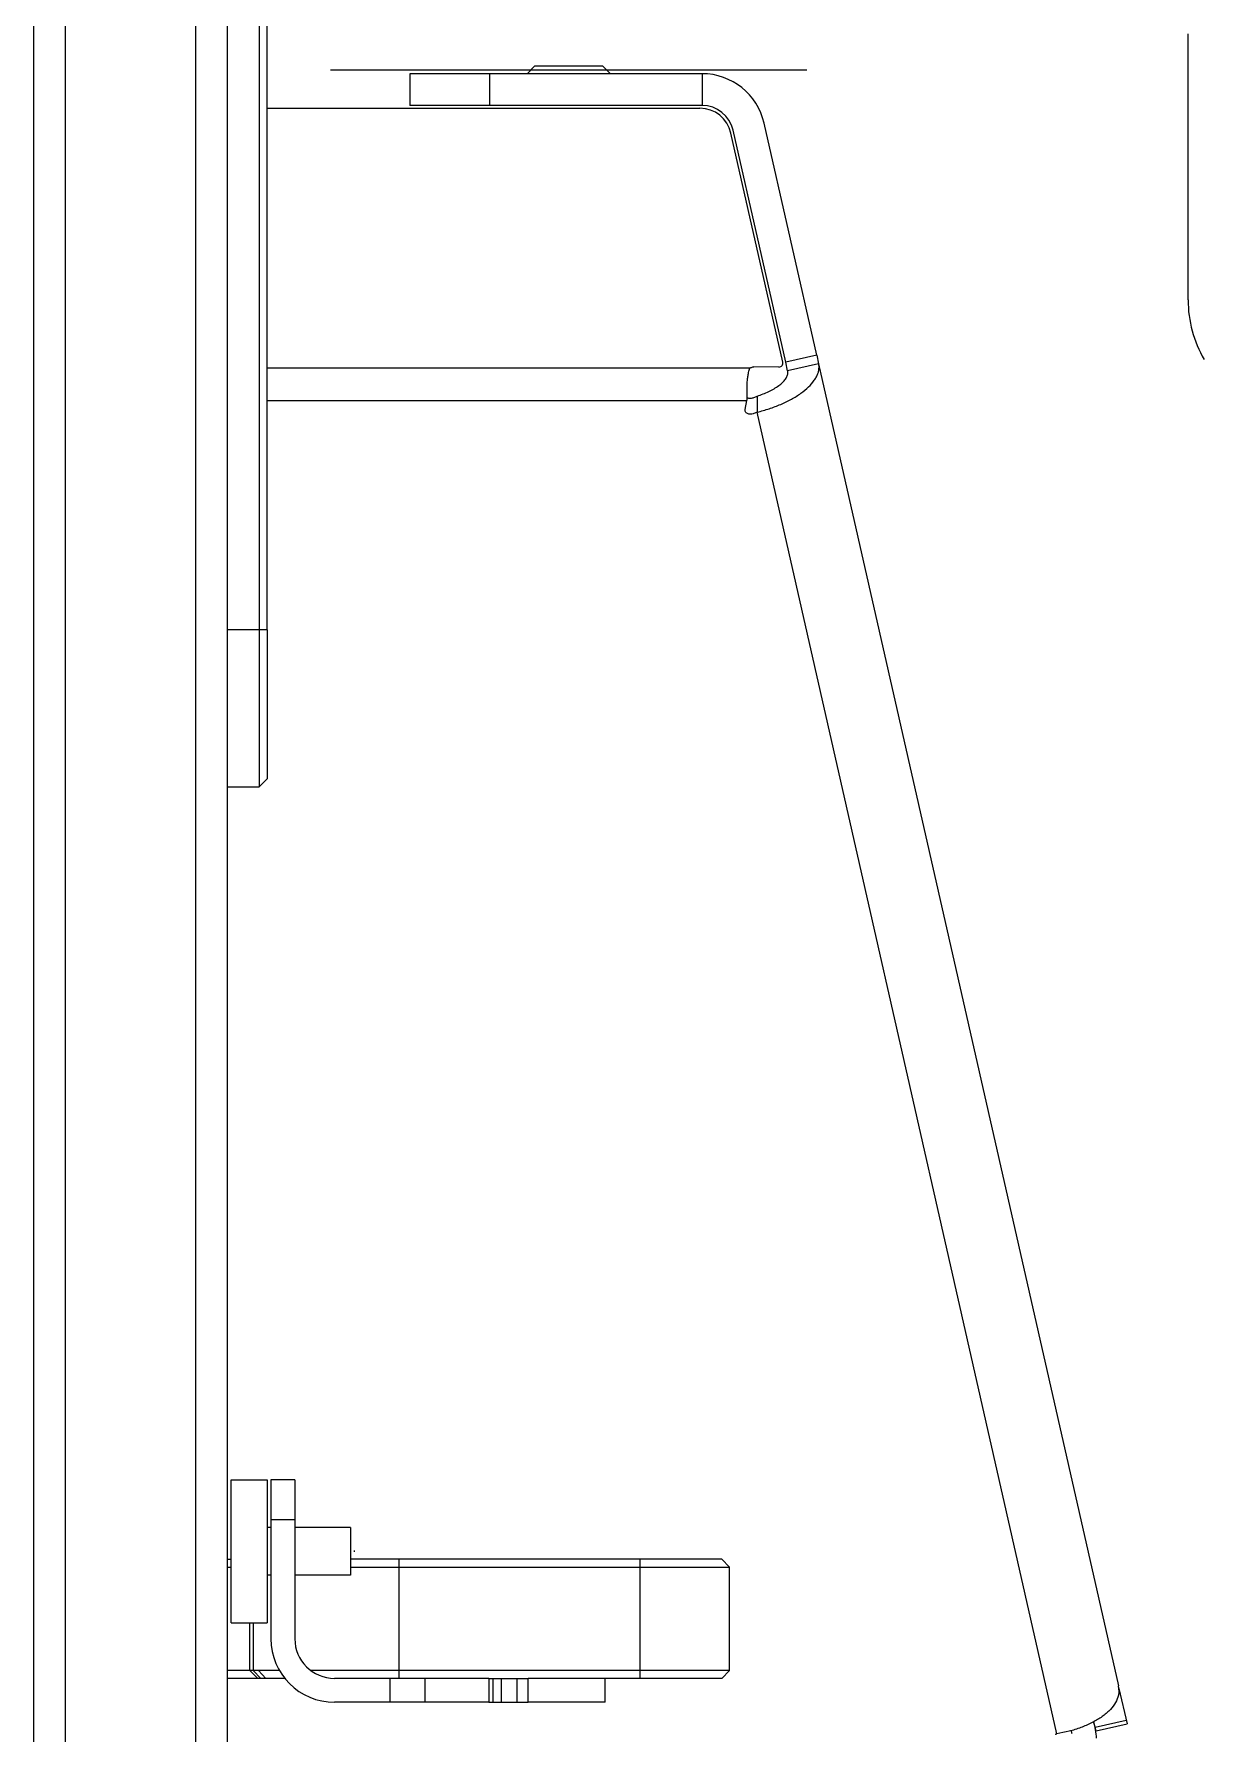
# Model space of a CAD drawing. Header units: millimetres. Extents: x -187347 to 135007, y -6415 to 292048.
# Drawn here: x -39219.2 to -39071.8, y 87631.9 to 87845.9 of the extents above; entities that cross this region are included whole.
import ezdxf

# ---------------------------------------------------------------- set-up
doc = ezdxf.new("R2010")
doc.units = ezdxf.units.MM
doc.header["$LTSCALE"] = 100
doc.layers.add('Layout Cabinplant', color=30, linetype='Continuous')

# ---------------------------------------------------------------- blocks, each defined once
blk = doc.blocks.new('Denester')
at = {"layer": 'Layout Cabinplant', "color": 0, "linetype": 'Continuous'}
for p, q in [((-630.25, -2803.03), (-630.25, -863.03)), ((-626.28, -2811.03), (-626.28, -2263.03)), ((-609.9, -2263.03), (-609.9, -2793.1)), ((-605.9, -2263.03), (-605.9, -2810.53)), ((-601.9, -2300.53), (-601.9, -2540.53)), ((-600.9, -2540.53), (-600.9, -2300.53)), ((-484.9, -2499.01), (-484.9, -2465.53)), ((-568.15, -2470.53), (-567.15, -2469.53)), ((-567.15, -2469.53), (-558.65, -2469.53)), ((-557.65, -2470.53), (-558.65, -2469.53)), ((-592.9, -2470.03), (-532.9, -2470.03)), ((-546.1, -2470.53), (-582.9, -2470.53)), ((-582.9, -2470.53), (-582.9, -2474.53)), ((-572.9, -2470.53), (-572.9, -2474.53)), ((-546.1, -2470.53), (-546.1, -2474.53)), ((-600.9, -2474.88), (-546.38, -2474.88)), ((-546.1, -2474.53), (-582.9, -2474.53)), ((-535.94, -2506.84), (-542.48, -2478)), ((-535.57, -2506.83), (-542.19, -2477.64)), ((-531.67, -2505.94), (-538.29, -2476.76)), ((-540.09, -2507.61), (-600.9, -2507.61)), ((-536.42, -2507.45), (-539.6, -2507.44)), ((-531.67, -2505.94), (-535.57, -2506.83)), ((-535.33, -2507.92), (-535.57, -2506.83)), ((-531.43, -2507.04), (-535.33, -2507.92)), ((-531.67, -2505.94), (-531.43, -2507.04)), ((-531.43, -2507.04), (-493.67, -2673.47)), ((-600.9, -2511.65), (-540.45, -2511.65)), ((-540.67, -2512.78), (-540.45, -2511.65)), ((-539.68, -2511.31), (-539.16, -2511.11)), ((-539.16, -2511.11), (-539.16, -2513.13)), ((-539.16, -2513.13), (-539.68, -2513.33)), ((-501.43, -2679.5), (-539.16, -2513.13)), ((-601.9, -2540.53), (-605.9, -2540.53)), ((-600.9, -2540.53), (-601.9, -2540.53)), ((-601.9, -2540.53), (-601.9, -2560.28)), ((-600.9, -2540.53), (-600.9, -2559.28)), ((-601.9, -2560.28), (-600.9, -2559.28)), ((-605.9, -2560.28), (-601.9, -2560.28)), ((-605.4, -2647.53), (-600.9, -2647.53)), ((-605.4, -2665.53), (-605.4, -2647.53)), ((-600.9, -2647.53), (-600.9, -2665.53)), ((-597.4, -2647.53), (-600.4, -2647.53)), ((-600.4, -2647.53), (-600.4, -2667.53)), ((-597.4, -2647.53), (-597.4, -2667.53)), ((-600.4, -2653.53), (-600.9, -2653.53)), ((-600.4, -2652.53), (-597.4, -2652.53)), ((-590.4, -2653.53), (-597.4, -2653.53)), ((-590.4, -2653.53), (-590.4, -2659.53)), ((-605.9, -2657.53), (-605.4, -2657.53)), ((-543.64, -2657.53), (-590.4, -2657.53)), ((-589.9, -2656.61), (-589.9, -2656.45)), ((-584.25, -2658.53), (-584.27, -2657.53)), ((-553.96, -2657.53), (-553.95, -2658.53)), ((-543.64, -2657.53), (-542.64, -2658.53)), ((-605.9, -2658.53), (-605.4, -2658.53)), ((-600.4, -2659.53), (-600.9, -2659.53)), ((-590.4, -2659.53), (-597.4, -2659.53)), ((-590.4, -2658.53), (-542.64, -2658.53)), ((-584.25, -2671.53), (-584.25, -2658.53)), ((-553.95, -2658.53), (-553.95, -2671.53)), ((-542.64, -2671.53), (-542.64, -2658.53)), ((-605.4, -2665.53), (-600.9, -2665.53)), ((-603.07, -2671.53), (-603.07, -2665.53)), ((-602.66, -2665.53), (-602.66, -2671.53)), ((-602.66, -2671.53), (-605.9, -2671.53)), ((-598.6, -2672.53), (-605.9, -2672.53)), ((-602.07, -2672.53), (-603.07, -2671.53)), ((-599.29, -2671.53), (-602.66, -2671.53)), ((-602.66, -2671.53), (-601.66, -2672.53)), ((-601.03, -2672.53), (-601.98, -2671.53)), ((-542.64, -2671.53), (-595.37, -2671.53)), ((-572.97, -2672.53), (-592.4, -2672.53)), ((-585.43, -2672.53), (-585.43, -2675.53)), ((-584.27, -2672.53), (-584.25, -2671.53)), ((-581, -2675.53), (-581, -2672.53)), ((-572.97, -2672.53), (-568.02, -2672.53)), ((-572.97, -2672.53), (-572.97, -2675.53)), ((-572.4, -2675.53), (-572.4, -2672.53)), ((-571.4, -2672.53), (-571.4, -2675.53)), ((-569.4, -2675.53), (-569.4, -2672.53)), ((-543.64, -2672.53), (-568.02, -2672.53)), ((-568.02, -2675.53), (-568.02, -2672.53)), ((-558.3, -2675.53), (-558.3, -2672.53)), ((-553.95, -2671.53), (-553.96, -2672.53)), ((-543.64, -2672.53), (-542.64, -2671.53)), ((-493.6, -2673.81), (-492.59, -2678.25)), ((-572.97, -2675.53), (-592.4, -2675.53)), ((-572.97, -2675.53), (-568.02, -2675.53)), ((-558.3, -2675.53), (-568.02, -2675.53)), ((-496.49, -2679.14), (-496.75, -2677.97)), ((-496.6, -2678.65), (-492.7, -2677.77)), ((-496.49, -2679.14), (-492.59, -2678.25))]:
    blk.add_line(p, q, dxfattribs=at)
for centre, radius, start, end in [((-546.1, -2478.53), 8, 12.7801, 90), ((-546.38, -2478.88), 4, 12.7801, 90), ((-546.1, -2478.53), 4, 12.7801, 90), ((-469.9, -2499.01), 15, 180, 210), ((-536.42, -2506.95), 0.5, 269.9982, 12.8576), ((-592.4, -2667.53), 8, 180, 270), ((-592.4, -2667.53), 5, 180, 270), ((-496.2, -2674.05), 2.59, 1.4881, 12.7631), ((-504.4, -2680.53), 5, 11.5678, 16.5475), ((-504.4, -2680.53), 8, 3.4023, 18.3811)]:
    blk.add_arc(centre, radius, start, end, dxfattribs=at)
for points, knots in [([(-540.45, -2511.65), (-540.44, -2511.5), (-540.44, -2511.18), (-540.44, -2510.69), (-540.43, -2510.28), (-540.43, -2509.94), (-540.43, -2509.69), (-540.42, -2509.43), (-540.4, -2509.08), (-540.35, -2508.64), (-540.25, -2508.12), (-540.15, -2507.78), (-540.09, -2507.61)], [0, 0, 0, 0, 0.11518, 0.23426, 0.356708, 0.419027, 0.481982, 0.545504, 0.609526, 0.738762, 0.869118, 1, 1, 1, 1]), ([(-540.09, -2507.61), (-540.06, -2507.58), (-539.91, -2507.48), (-539.73, -2507.44), (-539.6, -2507.44)], [0, 0, 0, 0, 0.25165, 1, 1, 1, 1]), ([(-539.16, -2513.13), (-538.66, -2513.01), (-537.65, -2512.72), (-536.21, -2512.18), (-534.87, -2511.53), (-533.69, -2510.81), (-532.72, -2510.02), (-532.08, -2509.3), (-531.71, -2508.72), (-531.52, -2508.3), (-531.41, -2507.89), (-531.38, -2507.61), (-531.38, -2507.48)], [0, 0, 0, 0, 0.154357, 0.307579, 0.454916, 0.592223, 0.716218, 0.824927, 0.873539, 0.918562, 0.960477, 1, 1, 1, 1]), ([(-535.3, -2508.14), (-535.3, -2508.12), (-535.3, -2508.05), (-535.31, -2507.98), (-535.33, -2507.92)], [0, 0, 0, 0, 0.253322, 1, 1, 1, 1]), ([(-531.38, -2507.48), (-531.38, -2507.44), (-531.38, -2507.29), (-531.4, -2507.15), (-531.43, -2507.04)], [0, 0, 0, 0, 0.252794, 1, 1, 1, 1]), ([(-539.16, -2511.11), (-538.67, -2510.95), (-537.94, -2510.67), (-537.05, -2510.2), (-536.46, -2509.82), (-535.97, -2509.42), (-535.6, -2509), (-535.37, -2508.57), (-535.3, -2508.28), (-535.3, -2508.14)], [0, 0, 0, 0, 0.306548, 0.454384, 0.592391, 0.71705, 0.826176, 0.919567, 1, 1, 1, 1]), ([(-540.44, -2511.28), (-540.39, -2511.31), (-540.27, -2511.36), (-540, -2511.4), (-539.8, -2511.36), (-539.68, -2511.31)], [0, 0, 0, 0, 0.246612, 0.499003, 1, 1, 1, 1]), ([(-539.68, -2513.33), (-539.79, -2513.38), (-539.98, -2513.41), (-540.22, -2513.39), (-540.39, -2513.33), (-540.54, -2513.23), (-540.64, -2513.1), (-540.69, -2512.94), (-540.68, -2512.83), (-540.67, -2512.78)], [0, 0, 0, 0, 0.262165, 0.394518, 0.524783, 0.650287, 0.770157, 0.885622, 1, 1, 1, 1]), ([(-493.61, -2673.98), (-493.61, -2674.13), (-493.63, -2674.43), (-493.77, -2675.06), (-494.16, -2675.84), (-494.75, -2676.54), (-495.35, -2677.06), (-495.86, -2677.45), (-496.44, -2677.81), (-497.28, -2678.26), (-498.42, -2678.75), (-499.89, -2679.21), (-500.91, -2679.42), (-501.43, -2679.5)], [0, 0, 0, 0, 0.043881, 0.089159, 0.186359, 0.295495, 0.35499, 0.417654, 0.483419, 0.552082, 0.696487, 0.847213, 1, 1, 1, 1]), ([(-501.65, -2679.57), (-501.63, -2679.56), (-501.56, -2679.53), (-501.48, -2679.51), (-501.43, -2679.5)], [0, 0, 0, 0, 0.247215, 1, 1, 1, 1])]:
    blk.add_open_spline(points, degree=3, knots=knots, dxfattribs=at)

msp = doc.modelspace()

# ---------------------------------------------------------------- block references
at = {"layer": 'Layout Cabinplant', "color": 30}
msp.add_blockref('Denester', (-38588.94, 90311.45, 0), dxfattribs=at)

doc.saveas('drawing.dxf')
